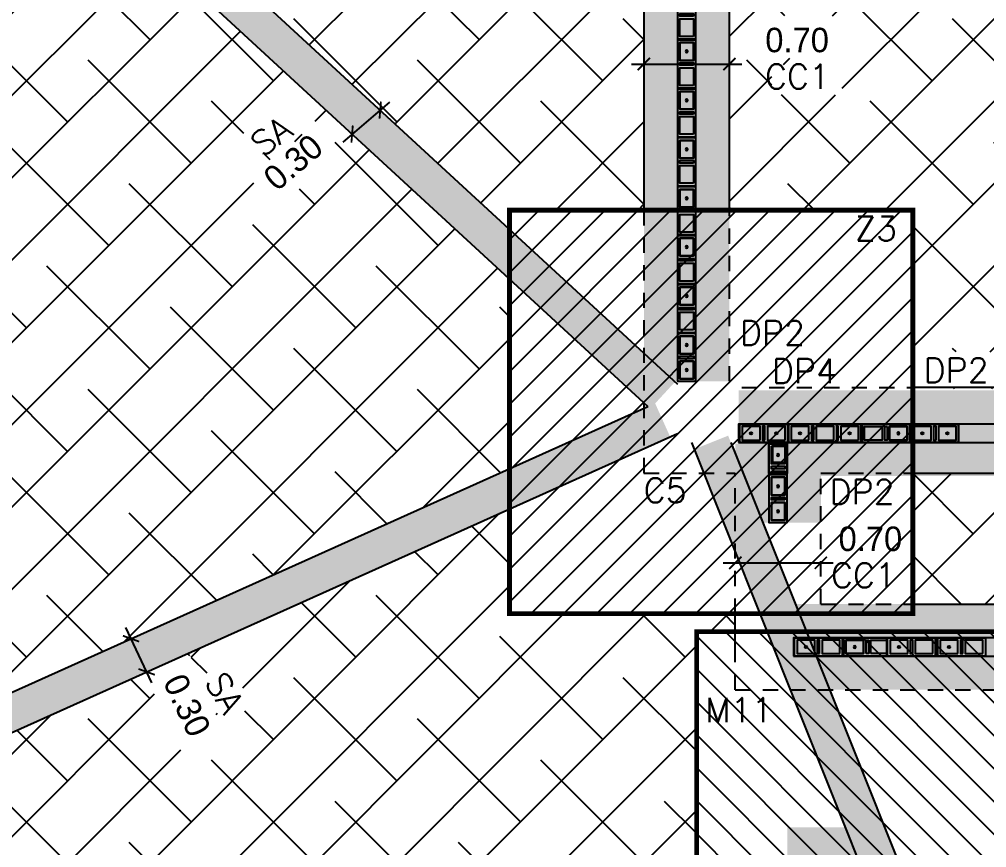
# Model space of a CAD drawing. Header units: metres. Extents: x -33.7 to 13.3, y -17.6 to 9.2.
# Drawn here: x -16.9 to -8.98, y -2.23 to 4.54 of the extents above; entities that cross this region are included whole.
import ezdxf
from ezdxf.enums import TextEntityAlignment as Align
from ezdxf.xclip import XClip

# ---------------------------------------------------------------- set-up
doc = ezdxf.new("R2010")
doc.units = ezdxf.units.M
doc.header["$XCLIPFRAME"] = 2
doc.linetypes.add('HIDDEN', pattern=[0.375, 0.25, -0.125])
for name, color, linetype in [('00', 8, 'Continuous'), ('COTAS', 1, 'Continuous'), ('Pin DP1 en Muro de 15cm', 3, 'Continuous'), ('Pin DP2 en Muro de 15cm', 31, 'Continuous'), ('Pin DP4 en Muro de 15cm', 5, 'Continuous'), ('Zapata Z3 de 3.30 x 3.30 x 0.55 m', 3, 'Continuous')]:
    doc.layers.add(name, color=color, linetype=linetype)
for name, color, linetype, transparency in [('Cimiento corrido CC1 de 0.70 x 0.25 m', 2, 'Continuous', 0.5), ('Cimiento corrido CC1 de 0.70 x 0.25 m (dentro de zapata)', 52, 'Continuous', 0.5), ('SOT Muro de 15cm', 1, 'Continuous', 0.5), ('SOT Muro de 15cm - Vano puerta', 42, 'Continuous', 0.5)]:
    doc.layers.add(name, color=color, linetype=linetype, transparency=transparency)
doc.styles.add('ROMANS', font='romans')
doc.styles.add('ROTULOS', font='GOTHIC.TTF')
doc.styles.get("Standard").update_dxf_attribs({"font": 'arial.ttf'})
doc.dimstyles.new('DIM_100_2', dxfattribs={"dimtxt": 0.2, "dimasz": 0.1, "dimexe": 0.1, "dimexo": 0.1, "dimgap": 0.15, "dimtad": 1, "dimdsep": 46, "dimtxsty": 'ROTULOS', "dimblk": 'ARCHTICK', "dimcen": 0.1, "dimdle": 0.1, "dimaunit": 1, "dimadec": 3, "dimazin": 3, "dimtfac": 1, "dimtix": 1, "dimtmove": 2, "dimatfit": 3, "dimldrblk": 'FLECHA', "dimfxl": 0.25, "dimtvp": 1, "dimtolj": 1, "dimlwd": -1, "dimlwe": -1})

# ---------------------------------------------------------------- blocks, each defined once
blk = doc.blocks.new('*U163')
for points in [[(-0.075, 0.4), (0.075, 0.4), (0.075, 0.01), (-0.075, 0.01)], [(0.055, 0.38), (-0.055, 0.38), (-0.055, 0.235), (0.055, 0.235)], [(0.055, 0.215), (-0.055, 0.215), (-0.055, 0.195), (0.055, 0.195)], [(0.055, 0.175), (-0.055, 0.175), (-0.055, 0.03), (0.055, 0.03)]]:
    blk.add_lwpolyline(points, close=True)
at = {"color": 251}
blk.add_lwpolyline([(-0.075, 0), (0.075, 0)], dxfattribs=at)
at = {"color": 3}
blk.add_circle((0, 0.1025), 0.00953, dxfattribs=at)
blk = doc.blocks.new('*U165')
for points in [[(-0.075, 0.4), (0.075, 0.4), (0.075, 0.01), (-0.075, 0.01)], [(0.055, 0.38), (-0.055, 0.38), (-0.055, 0.235), (0.055, 0.235)], [(0.055, 0.215), (-0.055, 0.215), (-0.055, 0.195), (0.055, 0.195)], [(0.055, 0.175), (-0.055, 0.175), (-0.055, 0.03), (0.055, 0.03)]]:
    blk.add_lwpolyline(points, close=True)
at = {"color": 3}
blk.add_circle((0, 0.3075), 0.00953, dxfattribs=at)
blk = doc.blocks.new('*U166')
for points in [[(-0.075, 0.4), (0.075, 0.4), (0.075, 0.01), (-0.075, 0.01)], [(0.055, 0.38), (-0.055, 0.38), (-0.055, 0.235), (0.055, 0.235)], [(0.055, 0.215), (-0.055, 0.215), (-0.055, 0.195), (0.055, 0.195)], [(0.055, 0.175), (-0.055, 0.175), (-0.055, 0.03), (0.055, 0.03)]]:
    blk.add_lwpolyline(points, close=True)
at = {"color": 251}
blk.add_lwpolyline([(-0.075, 0), (0.075, 0)], dxfattribs=at)
at = {"color": 3}
for centre in [(0, 0.3075), (0, 0.1025)]:
    blk.add_circle(centre, 0.00953, dxfattribs=at)
blk = doc.blocks.new('*U167')
for points in [[(-0.075, 0.4), (0.075, 0.4), (0.075, 0.01), (-0.075, 0.01)], [(0.055, 0.38), (-0.055, 0.38), (-0.055, 0.235), (0.055, 0.235)], [(0.055, 0.215), (-0.055, 0.215), (-0.055, 0.195), (0.055, 0.195)], [(0.055, 0.175), (-0.055, 0.175), (-0.055, 0.03), (0.055, 0.03)]]:
    blk.add_lwpolyline(points, close=True)
at = {"color": 251}
blk.add_lwpolyline([(-0.075, 0), (0.075, 0)], dxfattribs=at)
at = {"color": 3}
blk.add_circle((0, 0.1025), 0.00953, dxfattribs=at)
blk = doc.blocks.new('*U168')
for points in [[(-0.075, 0.4), (0.075, 0.4), (0.075, 0.21), (-0.075, 0.21)], [(0.055, 0.38), (-0.055, 0.38), (-0.055, 0.235), (0.055, 0.235)]]:
    blk.add_lwpolyline(points, close=True)
at = {"color": 251}
blk.add_lwpolyline([(-0.075, 0.2), (0.075, 0.2)], dxfattribs=at)
blk.add_lwpolyline([(0.055, 0.21), (0.055, 0.215), (-0.055, 0.215), (-0.055, 0.21)])
at = {"color": 3}
blk.add_circle((0, 0.3075), 0.00953, dxfattribs=at)
blk = doc.blocks.new('*U169')
for points in [[(-0.075, 0.4), (0.075, 0.4), (0.075, 0.01), (-0.075, 0.01)], [(0.055, 0.38), (-0.055, 0.38), (-0.055, 0.235), (0.055, 0.235)], [(0.055, 0.215), (-0.055, 0.215), (-0.055, 0.195), (0.055, 0.195)], [(0.055, 0.175), (-0.055, 0.175), (-0.055, 0.03), (0.055, 0.03)]]:
    blk.add_lwpolyline(points, close=True)
at = {"color": 251}
blk.add_lwpolyline([(-0.075, 0), (0.075, 0)], dxfattribs=at)
at = {"color": 3}
for centre in [(0, 0.3075), (0, 0.1025)]:
    blk.add_circle(centre, 0.00953, dxfattribs=at)
blk = doc.blocks.new('*U199')
for points in [[(-0.075, 0.4), (0.075, 0.4), (0.075, 0.01), (-0.075, 0.01)], [(0.055, 0.38), (-0.055, 0.38), (-0.055, 0.235), (0.055, 0.235)], [(0.055, 0.215), (-0.055, 0.215), (-0.055, 0.195), (0.055, 0.195)], [(0.055, 0.175), (-0.055, 0.175), (-0.055, 0.03), (0.055, 0.03)]]:
    blk.add_lwpolyline(points, close=True)
at = {"color": 251}
blk.add_lwpolyline([(-0.075, 0), (0.075, 0)], dxfattribs=at)
at = {"color": 3}
for centre in [(0, 0.3075), (0, 0.1025)]:
    blk.add_circle(centre, 0.00953, dxfattribs=at)
blk = doc.blocks.new('*U200')
for points in [[(-0.075, 0.4), (0.075, 0.4), (0.075, 0.01), (-0.075, 0.01)], [(0.055, 0.38), (-0.055, 0.38), (-0.055, 0.235), (0.055, 0.235)], [(0.055, 0.215), (-0.055, 0.215), (-0.055, 0.195), (0.055, 0.195)], [(0.055, 0.175), (-0.055, 0.175), (-0.055, 0.03), (0.055, 0.03)]]:
    blk.add_lwpolyline(points, close=True)
at = {"color": 3}
blk.add_circle((0, 0.3075), 0.00953, dxfattribs=at)
blk = doc.blocks.new('*U278')
for points in [[(-0.075, 0.4), (0.075, 0.4), (0.075, 0.01), (-0.075, 0.01)], [(0.055, 0.38), (-0.055, 0.38), (-0.055, 0.235), (0.055, 0.235)], [(0.055, 0.215), (-0.055, 0.215), (-0.055, 0.195), (0.055, 0.195)], [(0.055, 0.175), (-0.055, 0.175), (-0.055, 0.03), (0.055, 0.03)]]:
    blk.add_lwpolyline(points, close=True)
at = {"color": 251}
blk.add_lwpolyline([(-0.075, 0), (0.075, 0)], dxfattribs=at)
at = {"color": 3}
for centre in [(0, 0.3075), (0, 0.1025)]:
    blk.add_circle(centre, 0.00953, dxfattribs=at)
blk = doc.blocks.new('*U279')
for points in [[(-0.075, 0.4), (0.075, 0.4), (0.075, 0.01), (-0.075, 0.01)], [(0.055, 0.38), (-0.055, 0.38), (-0.055, 0.235), (0.055, 0.235)], [(0.055, 0.215), (-0.055, 0.215), (-0.055, 0.195), (0.055, 0.195)], [(0.055, 0.175), (-0.055, 0.175), (-0.055, 0.03), (0.055, 0.03)]]:
    blk.add_lwpolyline(points, close=True)
at = {"color": 251}
blk.add_lwpolyline([(-0.075, 0), (0.075, 0)], dxfattribs=at)
at = {"color": 3}
blk.add_circle((0, 0.1025), 0.00953, dxfattribs=at)
blk = doc.blocks.new('*U280')
for points in [[(-0.075, 0.4), (0.075, 0.4), (0.075, 0.01), (-0.075, 0.01)], [(0.055, 0.38), (-0.055, 0.38), (-0.055, 0.235), (0.055, 0.235)], [(0.055, 0.215), (-0.055, 0.215), (-0.055, 0.195), (0.055, 0.195)], [(0.055, 0.175), (-0.055, 0.175), (-0.055, 0.03), (0.055, 0.03)]]:
    blk.add_lwpolyline(points, close=True)
at = {"color": 251}
blk.add_lwpolyline([(-0.075, 0), (0.075, 0)], dxfattribs=at)
at = {"color": 3}
blk.add_circle((0, 0.1025), 0.00953, dxfattribs=at)
blk = doc.blocks.new('*U281')
for points in [[(-0.075, 0.4), (0.075, 0.4), (0.075, 0.01), (-0.075, 0.01)], [(0.055, 0.38), (-0.055, 0.38), (-0.055, 0.235), (0.055, 0.235)], [(0.055, 0.215), (-0.055, 0.215), (-0.055, 0.195), (0.055, 0.195)], [(0.055, 0.175), (-0.055, 0.175), (-0.055, 0.03), (0.055, 0.03)]]:
    blk.add_lwpolyline(points, close=True)
at = {"color": 251}
blk.add_lwpolyline([(-0.075, 0), (0.075, 0)], dxfattribs=at)
at = {"color": 3}
blk.add_circle((0, 0.1025), 0.00953, dxfattribs=at)
blk = doc.blocks.new('*U282')
for points in [[(-0.075, 0.4), (0.075, 0.4), (0.075, 0.01), (-0.075, 0.01)], [(0.055, 0.38), (-0.055, 0.38), (-0.055, 0.235), (0.055, 0.235)], [(0.055, 0.215), (-0.055, 0.215), (-0.055, 0.195), (0.055, 0.195)], [(0.055, 0.175), (-0.055, 0.175), (-0.055, 0.03), (0.055, 0.03)]]:
    blk.add_lwpolyline(points, close=True)
at = {"color": 251}
blk.add_lwpolyline([(-0.075, 0), (0.075, 0)], dxfattribs=at)
at = {"color": 3}
blk.add_circle((0, 0.1025), 0.00953, dxfattribs=at)
blk = doc.blocks.new('*U283')
for points in [[(-0.075, 0.4), (0.075, 0.4), (0.075, 0.01), (-0.075, 0.01)], [(0.055, 0.38), (-0.055, 0.38), (-0.055, 0.235), (0.055, 0.235)], [(0.055, 0.215), (-0.055, 0.215), (-0.055, 0.195), (0.055, 0.195)], [(0.055, 0.175), (-0.055, 0.175), (-0.055, 0.03), (0.055, 0.03)]]:
    blk.add_lwpolyline(points, close=True)
at = {"color": 251}
blk.add_lwpolyline([(-0.075, 0), (0.075, 0)], dxfattribs=at)
at = {"color": 3}
blk.add_circle((0, 0.1025), 0.00953, dxfattribs=at)
blk = doc.blocks.new('*U284')
for points in [[(-0.075, 0.4), (0.075, 0.4), (0.075, 0.01), (-0.075, 0.01)], [(0.055, 0.38), (-0.055, 0.38), (-0.055, 0.235), (0.055, 0.235)], [(0.055, 0.215), (-0.055, 0.215), (-0.055, 0.195), (0.055, 0.195)], [(0.055, 0.175), (-0.055, 0.175), (-0.055, 0.03), (0.055, 0.03)]]:
    blk.add_lwpolyline(points, close=True)
at = {"color": 251}
blk.add_lwpolyline([(-0.075, 0), (0.075, 0)], dxfattribs=at)
at = {"color": 3}
blk.add_circle((0, 0.1025), 0.00953, dxfattribs=at)
blk = doc.blocks.new('*U285')
for points in [[(-0.075, 0.4), (0.075, 0.4), (0.075, 0.01), (-0.075, 0.01)], [(0.055, 0.38), (-0.055, 0.38), (-0.055, 0.235), (0.055, 0.235)], [(0.055, 0.215), (-0.055, 0.215), (-0.055, 0.195), (0.055, 0.195)], [(0.055, 0.175), (-0.055, 0.175), (-0.055, 0.03), (0.055, 0.03)]]:
    blk.add_lwpolyline(points, close=True)
at = {"color": 251}
blk.add_lwpolyline([(-0.075, 0), (0.075, 0)], dxfattribs=at)
at = {"color": 3}
blk.add_circle((0, 0.1025), 0.00953, dxfattribs=at)
blk = doc.blocks.new('_ArchTick')
at = {"color": 0, "linetype": 'ByBlock', "lineweight": -2, "const_width": 0.15}
blk.add_lwpolyline([(-0.5, -0.5), (0.5, 0.5)], dxfattribs=at)
blk = doc.blocks.new('*D412')
at = {"layer": 'COTAS'}
for p, q in [((-11.886, 4.1783), (-10.986, 4.1783)), ((-11.786, 4.0783), (-11.786, 4.0783)), ((-11.086, 4.0783), (-11.086, 4.0783))]:
    blk.add_line(p, q, dxfattribs=at)
at = {"layer": 'Defpoints', "color": 0}
for p in [(-11.786, 4.1783), (-11.086, 4.1783), (-11.086, 4.1783)]:
    blk.add_point(p, dxfattribs=at)
at = {"layer": 'COTAS', "linetype": 'ByBlock', "xscale": 0.1, "yscale": 0.1, "zscale": 0.1, "rotation": 180}
blk.add_blockref('_ArchTick', (-11.786, 4.1783), dxfattribs=at)
at = {"layer": 'COTAS', "linetype": 'ByBlock', "xscale": 0.1, "yscale": 0.1, "zscale": 0.1}
blk.add_blockref('_ArchTick', (-11.086, 4.1783), dxfattribs=at)
at = {"layer": 'COTAS', "color": 1, "insert": (-10.5325, 4.3734), "char_height": 0.2, "attachment_point": 5, "style": 'ROTULOS'}
blk.add_mtext('\\A1;0.70', dxfattribs=at)
blk = doc.blocks.new('FLECHA')
h = blk.add_hatch(color=256)
edge = h.paths.add_edge_path()
edge.add_line((-0.76, -0.716), (-0.346, 0))
edge.add_line((-0.346, 0), (-0.76, 0.716))
edge.add_arc((-0.63, 0.791), 0.15, 30, 210, ccw=False)
edge.add_line((-0.5, 0.866), (0, 0))
edge.add_line((0, 0), (-0.5, -0.866))
edge.add_arc((-0.63, -0.791), 0.15, 150, 330, ccw=False)
blk.add_line((-0.346, 0), (-1.83, 0))
blk.add_lwpolyline([(-0.76, -0.716), (-0.346, 0), (-0.76, 0.716, -1), (-0.5, 0.866), (0, 0), (-0.5, -0.866, -1)], format="xyb", close=True)
blk = doc.blocks.new('*D420')
at = {"layer": 'COTAS'}
for p, q in [((-11.1382, 0.099), (-10.2382, 0.099)), ((-11.0382, -0.001), (-11.0382, -0.001)), ((-10.3382, -0.001), (-10.3382, -0.001))]:
    blk.add_line(p, q, dxfattribs=at)
at = {"layer": 'Defpoints', "color": 0}
for p in [(-11.0382, 0.099), (-10.3382, 0.099), (-10.3382, 0.099)]:
    blk.add_point(p, dxfattribs=at)
at = {"layer": 'COTAS', "linetype": 'ByBlock', "xscale": 0.1, "yscale": 0.1, "zscale": 0.1, "rotation": 180}
blk.add_blockref('_ArchTick', (-11.0382, 0.099), dxfattribs=at)
at = {"layer": 'COTAS', "linetype": 'ByBlock', "xscale": 0.1, "yscale": 0.1, "zscale": 0.1}
blk.add_blockref('_ArchTick', (-10.3382, 0.099), dxfattribs=at)
at = {"layer": 'COTAS', "color": 1, "insert": (-9.9329, 0.2941), "char_height": 0.2, "attachment_point": 5, "style": 'ROTULOS'}
blk.add_mtext('\\A1;0.70', dxfattribs=at)
blk = doc.blocks.new('*D433')
at = {"layer": 'COTAS'}
for p, q in [((-13.8667, 3.866), (-14.2491, 3.5404)), ((-13.878, 3.725), (-13.878, 3.725)), ((-14.1081, 3.5291), (-14.1081, 3.5291))]:
    blk.add_line(p, q, dxfattribs=at)
at = {"layer": 'Defpoints', "color": 0}
for p in [(-13.9429, 3.8012), (-14.1729, 3.6052), (-14.1729, 3.6052)]:
    blk.add_point(p, dxfattribs=at)
at = {"layer": 'COTAS', "linetype": 'ByBlock', "xscale": 0.1, "yscale": 0.1, "zscale": 0.1}
for p, rotation in [((-13.9429, 3.8012), 40.42019440413193), ((-14.1729, 3.6052), 220.4201944041319)]:
    blk.add_blockref('_ArchTick', p, dxfattribs=dict(at, rotation=rotation))
at = {"layer": 'COTAS', "color": 1, "insert": (-14.6546, 3.3744), "char_height": 0.2, "attachment_point": 5, "rotation": 40.42019, "style": 'ROTULOS'}
blk.add_mtext('\\A1;0.30', dxfattribs=at)
blk = doc.blocks.new('*D434')
at = {"layer": 'COTAS'}
for p, q in [((-15.8107, -0.8831), (-16.0241, -0.4309)), ((-16.0719, -0.564), (-16.0719, -0.564)), ((-15.9438, -0.8353), (-15.9438, -0.8353))]:
    blk.add_line(p, q, dxfattribs=at)
at = {"layer": 'Defpoints', "color": 0}
for p in [(-15.9814, -0.5213), (-15.9814, -0.5213), (-15.8534, -0.7927)]:
    blk.add_point(p, dxfattribs=at)
at = {"layer": 'COTAS', "linetype": 'ByBlock', "xscale": 0.1, "yscale": 0.1, "zscale": 0.1}
for p, rotation in [((-15.9814, -0.5213), 115.2632474127008), ((-15.8534, -0.7927), 295.2632474127008)]:
    blk.add_blockref('_ArchTick', p, dxfattribs=dict(at, rotation=rotation))
at = {"layer": 'COTAS', "color": 1, "insert": (-15.5239, -1.0662), "char_height": 0.2, "attachment_point": 5, "rotation": 295.26325, "style": 'ROTULOS'}
blk.add_mtext('\\A1;0.30', dxfattribs=at)
blk = doc.blocks.new('Pin DP1 en Muro de 15cm')
at = {"layer": 'Pin DP1 en Muro de 15cm'}
blk.add_hatch(color=256, dxfattribs=at).paths.add_polyline_path([(-33.1232, -13.3707), (-33.1497, -13.4775), (-33.0089, -13.5124), (-32.9825, -13.4056)])
blk.add_lwpolyline([(-33.1232, -13.3707), (-33.1497, -13.4775), (-33.0089, -13.5124), (-32.9825, -13.4056)], close=True, dxfattribs=at)
blk = doc.blocks.new('Pin DP2 en Muro de 15cm v2')
at = {"layer": 'Pin DP2 en Muro de 15cm'}
blk.add_hatch(color=256, dxfattribs=at).paths.add_polyline_path([(-10.031, 1.1034), (-10.031, 1.2134), (-10.176, 1.2134), (-10.176, 1.1034)])
blk.add_lwpolyline([(-10.031, 1.1034), (-10.031, 1.2134), (-10.176, 1.2134), (-10.176, 1.1034)], close=True, dxfattribs=at)
blk = doc.blocks.new('Pin DP2 en Muro de 15cm')
at = {"layer": 'Pin DP2 en Muro de 15cm'}
for points in [[(-25.6603, -7.5628), (-25.6867, -7.6695), (-25.546, -7.7044), (-25.5195, -7.5977)], [(-25.4613, -7.6121), (-25.4878, -7.7189), (-25.347, -7.7537), (-25.3205, -7.647)]]:
    blk.add_hatch(color=256, dxfattribs=at).paths.add_polyline_path(points)
for points in [[(-25.6603, -7.5628), (-25.6867, -7.6695), (-25.546, -7.7044), (-25.5195, -7.5977)], [(-25.4613, -7.6121), (-25.4878, -7.7189), (-25.347, -7.7537), (-25.3205, -7.647)]]:
    blk.add_lwpolyline(points, close=True, dxfattribs=at)
blk = doc.blocks.new('Pin DP4 en Muro de 15cm')
at = {"layer": 'Pin DP4 en Muro de 15cm'}
for points in [[(-5.1968, -0.6437), (-5.1968, -0.5337), (-5.3418, -0.5337), (-5.3418, -0.6437)], [(-4.9918, -0.6437), (-4.9918, -0.5337), (-5.1368, -0.5337), (-5.1368, -0.6437)], [(-4.7968, -0.6437), (-4.7968, -0.5337), (-4.9418, -0.5337), (-4.9418, -0.6437)], [(-5.0932, -0.6837), (-4.9832, -0.6837), (-4.9832, -0.8287), (-5.0932, -0.8287)]]:
    blk.add_hatch(color=256, dxfattribs=at).paths.add_polyline_path(points)
for points in [[(-5.1968, -0.6437), (-5.1968, -0.5337), (-5.3418, -0.5337), (-5.3418, -0.6437)], [(-4.9918, -0.6437), (-4.9918, -0.5337), (-5.1368, -0.5337), (-5.1368, -0.6437)], [(-4.7968, -0.6437), (-4.7968, -0.5337), (-4.9418, -0.5337), (-4.9418, -0.6437)], [(-5.0932, -0.6837), (-4.9832, -0.6837), (-4.9832, -0.8287), (-5.0932, -0.8287)]]:
    blk.add_lwpolyline(points, close=True, dxfattribs=at)
blk = doc.blocks.new('Zapata Z3 de 3.30 x 3.30 x 0.55 m')
at = {"layer": 'Zapata Z3 de 3.30 x 3.30 x 0.55 m'}
h = blk.add_hatch(dxfattribs=at)
h.set_pattern_fill('ANSI31', color=256, scale=0.06, style=0)
h.paths.add_polyline_path([(-1.65, -1.65), (1.65, -1.65), (1.65, 1.65), (-1.65, 1.65)])
at = {"layer": 'Zapata Z3 de 3.30 x 3.30 x 0.55 m', "const_width": 0.04}
blk.add_lwpolyline([(-1.65, -1.65), (1.65, -1.65), (1.65, 1.65), (-1.65, 1.65)], close=True, dxfattribs=at)
blk = doc.blocks.new('xMuro 15')
blk.add_hatch(color=256).paths.add_polyline_path([(0, -0.075), (1, -0.075), (1, 0.075), (0, 0.075)])
blk.add_lwpolyline([(0, -0.075), (1, -0.075), (1, 0.075), (0, 0.075)], close=True)
at = {"color": 250, "flags": 1}
for tag, p in [('ID', (0, -0.175)), ('TIPO', (0, -0.275)), ('ESPESOR', (0, -0.375)), ('LARGO', (0, -0.475)), ('ALTO', (0, -0.575)), ('AREA', (0, -0.675))]:
    blk.add_attdef(tag, p, '', height=0.08, dxfattribs=at)

msp = doc.modelspace()

# ---------------------------------------------------------------- hatches: boundary and pattern name
at = {"layer": '00'}
h = msp.add_hatch(dxfattribs=at)
h.set_pattern_fill('ANSI38', color=256, scale=0.15)
h.paths.add_polyline_path([(-4.6593, 0.8334), (-8.386, 0.8334), (-8.386, -0.2387), (-4.6593, -0.2387)])
h.paths.add_polyline_path([(-5.3507, 0.0369), (-4.7173, 0.0369), (-4.7173, -0.2631), (-5.3507, -0.2631)])
h.paths.add_polyline_path([(-8.1834, 0.8535), (-7.731, 0.8535), (-7.731, 0.5535), (-8.1834, 0.5535)])
h.paths.add_polyline_path([(-9.586, 0.8334), (-9.586, -0.2387), (-8.386, -0.2387), (-8.386, 0.8334)])
h.paths.add_polyline_path([(-8.386, 6.3702), (-8.386, 1.5334), (-4.6593, 1.5334), (-4.6593, 3.3291), (-2.586, 3.3291), (-2.586, 6.3702)])
h.paths.add_polyline_path([(-11.086, 6.3702), (-11.086, 2.9834), (-9.586, 2.9834), (-9.586, 1.5334), (-8.386, 1.5334), (-8.386, 6.3702)])
h.paths.add_polyline_path([(-9.5393, 1.8241), (-8.9155, 1.8241), (-8.9155, 1.5241), (-9.5393, 1.5241)])
h.paths.add_polyline_path([(-8.386, 6.3702), (-8.386, 7.7363), (-8.8848, 7.7363), (-9.2848, 7.7363), (-9.6848, 7.7363), (-10.0848, 7.7363), (-10.4848, 7.7363), (-10.611, 7.7363), (-10.8848, 7.7362), (-11.086, 7.7362), (-11.086, 6.3702)])
h.paths.add_polyline_path([(-3.182, 7.8863), (-3.182, 7.8663), (-3.182, 7.8364), (-3.182, 7.7563), (-3.182, 7.7363), (-3.372, 7.7363), (-3.372, 7.8364), (-3.7597, 7.8364), (-3.7597, 7.7363), (-3.986, 7.7363), (-3.986, 6.7363), (-4.686, 6.7363), (-4.686, 7.7363), (-4.9222, 7.7363), (-5.1122, 7.7363), (-5.3598, 7.7363), (-5.7598, 7.7363), (-6.1598, 7.7363), (-6.5598, 7.7363), (-6.9598, 7.7363), (-7.3598, 7.7363), (-7.586, 7.7362), (-7.586, 6.7363), (-8.286, 6.7363), (-8.286, 7.7363), (-8.386, 7.7363), (-8.386, 6.3702), (-2.586, 6.3702), (-2.586, 6.7363), (-2.936, 6.7363), (-2.936, 7.7363), (-3.172, 7.7363), (-3.172, 7.8364), (-3.172, 7.8863)], is_closed=False)
h.paths.add_polyline_path([(-2.586, 3.3291), (1.439, 3.3291), (1.439, 4.9451), (-2.011, 4.9451), (-2.011, 6.3702), (-2.586, 6.3702)])
h.paths.add_polyline_path([(-2.011, 7.7363), (-2.236, 7.7363), (-2.236, 6.7363), (-2.586, 6.7363), (-2.586, 6.3702), (-2.011, 6.3702)])
h.paths.add_polyline_path([(4.6574, 4.9302), (3.9462, 5.2268), (4.0571, 5.4926), (2.139, 6.2926), (2.139, 1.5084), (3.2303, 1.5084)])
h.paths.add_polyline_path([(10.1144, 2.8169), (9.7724, 2.9595), (9.9071, 3.2826), (6.4461, 4.726), (6.2536, 4.2645), (5.3035, 4.6608), (3.9158, 1.3334), (9.4957, 1.3334), (9.7777, 2.0095)])
h.paths.add_polyline_path([(8.7205, 1.6505), (9.3407, 1.3935), (9.1876, 1.024), (8.5673, 1.281)])
h.paths.add_polyline_path([(9.4957, 1.3334), (3.9158, 1.3334), (3.6968, 0.8084), (2.139, 0.8084), (2.139, -2.6637), (7.8287, -2.6637)])
h.paths.add_polyline_path([(7.0302, -2.4025), (7.6504, -2.6595), (7.4973, -3.029), (6.877, -2.772)])
h.paths.add_polyline_path([(8.6568, 1.3446), (9.1961, 1.0926), (9.0691, 0.8208), (8.5298, 1.0728)])
h.paths.add_polyline_path([(7.453, -3.5646), (7.8287, -2.6637), (2.139, -2.6637), (2.139, -3.1747), (3.0741, -3.5646)])
h.paths.add_polyline_path([(3.0741, -3.5646), (6.4622, -4.9777), (6.5969, -4.6546), (6.9389, -4.7973), (7.453, -3.5646)])
h.paths.add_polyline_path([(-5.3882, -2.6637), (-5.3882, -0.9387), (-8.0538, -0.9387), (-8.0538, -2.6637)])
h.paths.add_polyline_path([(-6.0368, -2.5157), (-5.5845, -2.5157), (-5.5845, -2.8157), (-6.0368, -2.8157)])
h.paths.add_polyline_path([(-11.386, -3.8953), (-11.386, -2.6637), (-11.386, -0.3166), (-12.886, -0.3166), (-12.886, 0.5401), (-15.8572, -0.7944), (-17.5814, -3.3881), (-14.0719, -5.7717), (-13.5557, -4.9952), (-12.557, -5.6591)])
h.paths.add_polyline_path([(-15.8572, -0.7944), (-17.6054, -1.5796), (-17.4593, -1.6767), (-18.2811, -2.9129), (-17.5814, -3.3881)])
h.paths.add_polyline_path([(-12.886, 1.3334), (-12.886, 2.4194), (-15.3829, 4.7202), (-17.9279, 4.7202), (-20.7334, 0.4997), (-17.9006, -1.3833), (-15.5456, -0.3256), (-14.4428, 1.3334)])
h.paths.add_polyline_path([(-11.786, 2.9834), (-12.886, 2.9834), (-12.886, 2.8274), (-15.36, 5.107), (-15.36, 5.5139), (-11.786, 5.5139), (-11.786, 2.9834)])
h.paths.add_polyline_path([(-23.2556, 0.1331), (-23.1743, 0.079), (-22.2323, 1.4961), (-20.9832, 0.6658), (-18.2881, 4.7202), (-18.66, 4.7202), (-18.66, 7.0363)])
h.paths.add_polyline_path([(-15.36, 7.0363), (-15.36, 6.3702), (-11.786, 6.3702), (-11.786, 7.0363)])
h.paths.add_polyline_path([(-14.9493, 6.5059), (-14.4969, 6.5059), (-14.4969, 6.2059), (-14.9493, 6.2059)])
h.paths.add_polyline_path([(-13.402, 7.054), (-12.7307, 7.0389), (-12.7397, 6.639), (-13.411, 6.6541)])
h.paths.add_polyline_path([(-11.736, 6.2139), (-11.736, 6.3702), (-15.36, 6.3702), (-15.36, 6.2139)])
h.paths.add_polyline_path([(-22.706, -7.3169), (-22.4748, -6.3262), (-20.6318, -6.7465), (-19.9949, -3.9537), (-22.5603, -2.2485), (-24.2496, -4.7898), (-23.3334, -5.3988), (-24.0254, -6.4398)])
h.paths.add_polyline_path([(-25.7636, -7.053), (-25.6242, -7.0875), (-25.9129, -8.2523), (-23.5743, -8.8319), (-23.4877, -8.4824), (-23.4397, -8.2471), (-23.8182, -8.1533), (-24.2016, -8.0582), (-24.5899, -7.962), (-24.9781, -7.8658), (-25.3664, -7.7696), (-25.7449, -7.6757), (-25.7088, -7.5301), (-25.3206, -7.6264), (-24.9323, -7.7226), (-24.5441, -7.8188), (-24.1558, -7.9151), (-23.7821, -8.0077), (-23.3939, -8.1039), (-23.2483, -8.14), (-23.3445, -8.5282), (-23.4287, -8.868), (-23.0877, -8.9525), (-22.706, -7.3169), (-24.0254, -6.4398), (-24.7173, -7.4808), (-25.6392, -6.868)])
h.paths.add_polyline_path([(-19.3284, -9.3819), (-18.7609, -9.7591), (-16.3508, -6.1334), (-13.937, -7.7379), (-13.7738, -7.492), (-14.7736, -6.8274), (-14.238, -6.0216), (-17.7475, -3.638), (-19.9216, -6.9085), (-18.797, -7.165)])
h.paths.add_polyline_path([(-19.7546, -10.8089), (-19.5492, -10.945), (-18.927, -10.009), (-19.4029, -9.6926), (-19.6751, -10.8286)])
h.paths.add_polyline_path([(-18.6973, -16.0499), (-18.2664, -14.311), (-20.7079, -12.6881), (-19.7152, -11.1948), (-20.6224, -10.5938), (-20.8884, -10.5278), (-21.2767, -10.4316), (-21.6649, -10.3354), (-22.0532, -10.2391), (-22.124, -10.2216), (-24.9656, -14.4963)])
h.paths.add_polyline_path([(-24.9656, -14.4963), (-22.124, -10.2216), (-22.4414, -10.1429), (-22.8297, -10.0467), (-23.218, -9.9505), (-23.6062, -9.8542), (-23.9945, -9.758), (-24.3827, -9.6618), (-24.771, -9.5655), (-25.1592, -9.4693), (-25.5475, -9.3731), (-25.9357, -9.2769), (-26.1534, -9.2229), (-26.324, -9.1806), (-26.7122, -9.0844), (-27.1005, -8.9882), (-27.2036, -8.9626), (-30.0452, -13.2373), (-25.6764, -14.3201)])
h.paths.add_polyline_path([(-22.1972, -9.4099), (-21.5063, -9.5712), (-21.5972, -9.9607), (-22.2881, -9.7994)])
h.paths.add_polyline_path([(-27.2036, -8.9626), (-27.4887, -8.8919), (-27.877, -8.7957), (-28.2652, -8.6995), (-28.2888, -8.6936), (-28.6535, -8.6032), (-29.032, -8.5094), (-29.1026, -8.4919), (-31.9442, -12.7666), (-30.0452, -13.2373)])
h.paths.add_polyline_path([(-29.6289, -8.3615), (-29.6974, -8.3445), (-29.733, -8.3357), (-30.0423, -8.259), (-33.4182, -12.4013), (-31.9442, -12.7666), (-29.1026, -8.4919), (-29.2503, -8.4553)])
h.paths.add_polyline_path([(-27.3143, -6.1019), (-26.9261, -6.1982), (-26.5378, -6.2944), (-26.4809, -6.3085), (-26.7993, -6.0969), (-26.1073, -5.0559), (-26.5251, -4.7781), (-27.3934, -6.0824), (-27.3241, -6.0995)], is_closed=False)
h.paths.add_polyline_path([(-26.1838, -6.5367), (-26.1924, -6.5713), (-26.338, -6.5352), (-26.3294, -6.5006), (-26.5836, -6.4376), (-26.9719, -6.3414), (-27.3601, -6.2451), (-27.4817, -6.215), (-27.7172, -6.5687), (-26.0735, -6.9761), (-25.889, -6.702), (-26.1102, -6.5549)])
h.paths.add_polyline_path([(-27.7888, -6.6763), (-28.4237, -7.6299), (-28.0482, -7.723)])
h.paths.add_polyline_path([(-23.1743, 0.079), (-23.2556, 0.1331), (-26.5251, -4.7781), (-26.1073, -5.0559), (-25.4153, -4.0149), (-24.4994, -4.6237), (-22.8101, -2.0824), (-24.0592, -1.2521)])
h.paths.add_polyline_path([(-14.4428, 1.3334), (-15.5456, -0.3256), (-12.886, 0.8689), (-12.886, 1.3334)])
h.paths.add_polyline_path([(-11.0382, -0.4636), (-11.0382, -0.3166), (-11.386, -0.3166), (-11.386, -2.6637), (-11.3538, -2.6637), (-11.3538, -0.4636)])
h.paths.add_polyline_path([(-19.9216, -6.9085), (-17.7475, -3.638), (-18.4471, -3.1628), (-19.2861, -4.4249), (-19.7277, -4.1314), (-20.3393, -6.8132)])
h.paths.add_polyline_path([(2.1518, -2.8988), (2.7756, -2.8988), (2.7756, -3.1988), (2.1518, -3.1988)])
h.paths.add_polyline_path([(-20.7446, -3.7304), (-20.0476, -3.8632), (-20.1225, -4.2561), (-20.8195, -4.1233)])
h.paths.add_polyline_path([(-25.755, -7.6631), (-25.1515, -7.8209), (-25.2273, -8.1111), (-25.8309, -7.9534)])
h.paths.add_polyline_path([(-19.2987, -9.1554), (-19.0535, -8.8097), (-18.8088, -8.9833), (-19.054, -9.329)])
h.paths.add_polyline_path([(-20.9886, -10.5251), (-20.5588, -10.6317), (-20.631, -10.9229), (-21.0608, -10.8163)])
h.paths.add_polyline_path([(-25.441, -14.4093), (-25.2795, -13.7576), (-24.8912, -13.8538), (-25.0527, -14.5055)])
h.paths.add_polyline_path([(-25.6505, -14.3528), (-25.5225, -13.7715), (-25.2295, -13.8361), (-25.3575, -14.4174)])
h.paths.add_polyline_path([(-19.8576, -6.0936), (-19.4643, -5.503), (-19.1314, -5.7247), (-19.5246, -6.3153)])
h.paths.add_polyline_path([(-2.011, 6.6254), (-2.0963, 6.6254), (-2.0963, 6.9254), (-2.011, 6.9254)], flags=16)
h.paths.add_polyline_path([(-2.011, 6.8147), (-2.1595, 6.8147), (-2.1595, 7.2147), (-2.011, 7.2147)], flags=16)
h.paths.add_polyline_path([(-7.1504, 0.8049), (-6.441, 0.789), (-6.45, 0.3891), (-7.1594, 0.4051)], flags=16)
h.paths.add_polyline_path([(-7.1232, 0.4867), (-6.547, 0.4867), (-6.547, 0.1867), (-7.1232, 0.1867)], flags=16)
h.paths.add_polyline_path([(-6.0487, -0.1365), (-6.0487, 0.5635), (-5.6487, 0.5635), (-5.6487, -0.1365)], flags=16)
h.paths.add_polyline_path([(-11.0246, 6.0206), (-10.3913, 6.0206), (-10.3913, 5.7206), (-11.0246, 5.7206)], flags=16)
h.paths.add_polyline_path([(-10.7401, 4.2263), (-10.1639, 4.2263), (-10.1639, 3.9263), (-10.7401, 3.9263)], flags=16)
h.paths.add_polyline_path([(-10.8373, 4.5734), (-10.1277, 4.5734), (-10.1277, 4.1734), (-10.8373, 4.1734)], flags=16)
h.paths.add_polyline_path([(-8.9728, 6.9005), (-8.9728, 7.572), (-8.5728, 7.572), (-8.5728, 6.9005)], flags=16)
h.paths.add_polyline_path([(-10.0971, 7.638), (-9.4258, 7.6229), (-9.4348, 7.223), (-10.1061, 7.2381)], flags=16)
h.paths.add_polyline_path([(-10.0218, 7.3154), (-9.4265, 7.3154), (-9.4265, 7.0154), (-10.0218, 7.0154)], flags=16)
h.paths.add_polyline_path([(-10.8373, 7.0355), (-10.1277, 7.0355), (-10.1277, 6.6355), (-10.8373, 6.6355)], flags=16)
h.paths.add_polyline_path([(-10.7401, 6.6884), (-10.1639, 6.6884), (-10.1639, 6.3884), (-10.7401, 6.3884)], flags=16)
h.paths.add_polyline_path([(-5.3728, 6.9005), (-5.3728, 7.572), (-4.9728, 7.572), (-4.9728, 6.9005)], flags=16)
h.paths.add_polyline_path([(-6.3245, 7.3651), (-5.7292, 7.3651), (-5.7292, 7.0651), (-6.3245, 7.0651)], flags=16)
h.paths.add_polyline_path([(-6.3998, 7.638), (-5.7285, 7.6229), (-5.7375, 7.223), (-6.4088, 7.2381)], flags=16)
h.paths.add_polyline_path([(-3.7873, 7.2147), (-3.0777, 7.2147), (-3.0777, 6.8147), (-3.7873, 6.8147)], flags=16)
h.paths.add_polyline_path([(-7.2901, 6.8676), (-6.7139, 6.8676), (-6.7139, 6.5676), (-7.2901, 6.5676)], flags=16)
h.paths.add_polyline_path([(-7.3873, 7.2147), (-6.6777, 7.2147), (-6.6777, 6.8147), (-7.3873, 6.8147)], flags=16)
h.paths.add_polyline_path([(-1.8399, 4.034), (-1.1304, 4.034), (-1.1304, 3.634), (-1.8399, 3.634)], flags=16)
h.paths.add_polyline_path([(0.4157, 4.2451), (0.9919, 4.2451), (0.9919, 3.9451), (0.4157, 3.9451)], flags=16)
h.paths.add_polyline_path([(0.3231, 4.5921), (1.0326, 4.5921), (1.0326, 4.1921), (0.3231, 4.1921)], flags=16)
h.paths.add_polyline_path([(3.3137, 4.5875), (3.9633, 4.302), (3.8023, 3.9358), (3.1528, 4.2213)], flags=16)
h.paths.add_polyline_path([(3.2297, 4.2453), (3.7572, 4.0135), (3.6365, 3.7389), (3.109, 3.9707)], flags=16)
h.paths.add_polyline_path([(2.1466, -0.3731), (2.7704, -0.3731), (2.7704, -0.6731), (2.1466, -0.6731)], flags=16)
h.paths.add_polyline_path([(3.1299, 0.6767), (3.7728, 0.6767), (3.7728, 0.3767), (3.1299, 0.3767)], flags=16)
h.paths.add_polyline_path([(6.9665, -2.7084), (7.5058, -2.9604), (7.3788, -3.2322), (6.8395, -2.9801)], flags=16)
h.paths.add_polyline_path([(-7.9718, -0.9672), (-7.2625, -0.9832), (-7.2715, -1.3831), (-7.9809, -1.3671)], flags=16)
h.paths.add_polyline_path([(-7.9447, -1.2855), (-7.3685, -1.2855), (-7.3685, -1.5855), (-7.9447, -1.5855)], flags=16)
h.paths.add_polyline_path([(-16.0534, -4.1835), (-15.8082, -3.8378), (-15.5635, -4.0114), (-15.8087, -4.3571)], flags=16)
h.paths.add_polyline_path([(-15.882, -4.4089), (-15.4893, -3.818), (-15.1561, -4.0394), (-15.5489, -4.6303)], flags=16)
h.paths.add_polyline_path([(-15.4944, -0.66), (-15.1916, -1.3017), (-15.5533, -1.4724), (-15.8562, -0.8307)], flags=16)
h.paths.add_polyline_path([(-15.1916, -0.7068), (-14.9795, -1.0737), (-15.2392, -1.2238), (-15.4513, -0.8569)], flags=16)
h.paths.add_polyline_path([(-12.4951, -4.0567), (-11.9374, -4.4306), (-12.1602, -4.7628), (-12.7178, -4.3889)], flags=16)
h.paths.add_polyline_path([(-12.6176, -4.3441), (-12.1384, -4.6972), (-12.3163, -4.9387), (-12.7955, -4.5856)], flags=16)
h.paths.add_polyline_path([(-18.1856, -2.8372), (-17.7928, -2.2463), (-17.4597, -2.4677), (-17.8524, -3.0586)], flags=16)
h.paths.add_polyline_path([(-19.6813, 0.7981), (-19.0904, 0.4053), (-19.3118, 0.0722), (-19.9027, 0.465)], flags=16)
h.paths.add_polyline_path([(-15.0925, 3.5852), (-14.7506, 3.8357), (-14.5733, 3.5937), (-14.9152, 3.3432)], flags=16)
h.paths.add_polyline_path([(-19.1626, 2.6531), (-18.5717, 2.2604), (-18.7931, 1.9272), (-19.384, 2.32)], flags=16)
h.paths.add_polyline_path([(-18.8699, 2.7271), (-18.5287, 2.4757), (-18.7067, 2.2342), (-19.0479, 2.4856)], flags=16)
h.paths.add_polyline_path([(-15.0544, 3.2966), (-14.5142, 3.7567), (-14.2549, 3.4521), (-14.795, 2.9921)], flags=16)
h.paths.add_polyline_path([(-15.3473, 5.5061), (-14.7235, 5.5061), (-14.7235, 5.2061), (-15.3473, 5.2061)], flags=16)
h.paths.add_polyline_path([(-13.6656, 5.4855), (-12.9562, 5.4695), (-12.9653, 5.0696), (-13.6746, 5.0856)], flags=16)
h.paths.add_polyline_path([(-13.6384, 5.1672), (-13.0622, 5.1672), (-13.0622, 4.8672), (-13.6384, 4.8672)], flags=16)
h.paths.add_polyline_path([(-20.9408, 3.2934), (-20.4616, 2.9403), (-20.6396, 2.6988), (-21.1188, 3.0519)], flags=16)
h.paths.add_polyline_path([(-20.8113, 3.603), (-20.2521, 3.2313), (-20.4736, 2.8982), (-21.0327, 3.2699)], flags=16)
h.paths.add_polyline_path([(-13.3383, 6.7373), (-12.7431, 6.7373), (-12.7431, 6.4373), (-13.3383, 6.4373)], flags=16)
h.paths.add_polyline_path([(-20.6692, -4.0667), (-20.2504, -4.1315), (-20.2962, -4.4279), (-20.7151, -4.3632)], flags=16)
h.paths.add_polyline_path([(-22.9334, -3.0194), (-22.3425, -3.4122), (-22.5639, -3.7453), (-23.1548, -3.3525)], flags=16)
h.paths.add_polyline_path([(-22.6407, -2.9454), (-22.2996, -3.1968), (-22.4775, -3.4384), (-22.8187, -3.187)], flags=16)
h.paths.add_polyline_path([(-23.6003, -7.6928), (-22.9968, -7.8506), (-23.0727, -8.1408), (-23.6762, -7.983)], flags=16)
h.paths.add_polyline_path([(-19.1273, -9.3808), (-18.7346, -8.7899), (-18.4014, -9.0114), (-18.7942, -9.6023)], flags=16)
h.paths.add_polyline_path([(-19.2282, -15.1266), (-18.6685, -15.3293), (-18.7707, -15.6113), (-19.3304, -15.4087)], flags=16)
h.paths.add_polyline_path([(-21.7032, -10.3271), (-21.0997, -10.4849), (-21.1756, -10.7752), (-21.7791, -10.6174)], flags=16)
h.paths.add_polyline_path([(-19.1764, -14.8285), (-18.5329, -15.0204), (-18.6472, -15.4037), (-19.2907, -15.2119)], flags=16)
h.paths.add_polyline_path([(-24.6976, -2.4015), (-24.2184, -2.7546), (-24.3963, -2.9961), (-24.8755, -2.643)], flags=16)
h.paths.add_polyline_path([(-24.8921, -2.5383), (-24.3329, -2.91), (-24.5543, -3.2432), (-25.1135, -2.8715)], flags=16)
h.paths.add_polyline_path([(8.1076, 3.5617), (8.6525, 3.3222), (8.5318, 3.0475), (7.9869, 3.287)], flags=16)
h.paths.add_polyline_path([(8.2853, 3.9202), (8.8214, 3.6702), (8.6481, 3.2986), (8.112, 3.5486)], flags=16)
h.paths.add_polyline_path([(2.8707, 5.5518), (3.4156, 5.3122), (3.2949, 5.0376), (2.75, 5.2771)], flags=24)
h.paths.add_polyline_path([(3.1058, 5.8643), (3.618, 5.5686), (3.413, 5.2135), (2.9008, 5.5092)], flags=24)

# ---------------------------------------------------------------- linework, layer by layer
msp.add_line((-11.086, 2.9834), (-11.086, 7.8364), dxfattribs=at)
for points, const_width in [([(-11.436, 2.9994), (-11.436, 7.7263)], 0.7), ([(-16.8026, 6.2322), (-11.6329, 1.4687)], 0.3), ([(-11.436, 1.5834), (-11.436, 2.9795)], 0.7), ([(-11.001, 1.1584), (-9.601, 1.1584)], 0.7), ([(-9.581, 1.1584), (-4.661, 1.1584)], 0.7), ([(-19.316, -2.1835), (-11.6329, 1.2674)], 0.3), ([(-10.6882, 0.4284), (-10.6882, 1.0734)], 0.7), ([(-11.236, 1.0834), (-9.7872, -2.5416)], 0.3), ([(-10.5532, -0.5887), (-8.0591, -0.5887)], 0.7), ([(-10.6132, -2.4137), (-9.9614, -2.4137)], 0.7)]:
    msp.add_lwpolyline(points, dxfattribs=dict(at, const_width=const_width))
for points in [[(-16.7185, 6.3587), (-11.511, 1.5604)], [(-16.8867, 6.1058), (-11.7547, 1.377)], [(-15.36, 5.5139), (-15.36, 5.5139), (-11.786, 5.5139), (-11.786, 2.9834)], [(-11.461, 2.9834), (-12.886, 2.9834), (-12.886, 2.8274)], [(-9.586, 1.2584), (-9.586, 2.9834), (-11.311, 2.9834)], [(-12.886, 2.4194), (-12.886, 0.8689)], [(-4.5093, 1.5334), (-9.586, 1.5334)], [(-19.4637, -2.0854), (-11.7547, 1.377)], [(-19.1684, -2.2816), (-11.511, 1.1577)], [(-10.5149, -0.3166), (-9.586, -0.3166), (-9.586, 1.1084)], [(-11.3976, 1.0834), (-9.9376, -2.5694)], [(-11.0745, 1.0834), (-9.6367, -2.5137)], [(-9.586, 0.8334), (-4.5093, 0.8334)], [(-12.886, 0.5401), (-12.886, -0.3166), (-10.838, -0.3166)], [(-9.586, -0.2387), (-4.5093, -0.2387)], [(-11.0382, -0.6136), (-11.0382, -0.3166)], [(-8.0538, -3.7636), (-11.3538, -3.7636), (-11.3538, -0.4636), (-8.0538, -0.4636)]]:
    msp.add_lwpolyline(points, dxfattribs=at)
at = {"layer": '00', "linetype": 'HIDDEN', "ltscale": 0.5}
for points in [[(-11.786, 2.9834), (-11.786, 0.8334), (-11.0382, 0.8334)], [(-11.086, 1.5834), (-11.086, 2.9834)], [(-10.986, 1.5334), (-9.586, 1.5334)], [(-11.0382, -0.3166), (-11.0382, 0.8334)], [(-10.3382, 0.8334), (-9.586, 0.8334)], [(-10.3382, -0.2387), (-10.3382, 0.8334)], [(-10.3382, -0.2387), (-9.586, -0.2387)], [(-11.0382, -0.9387), (-11.0382, -0.6136)], [(-11.0382, -0.9387), (-8.0538, -0.9387)]]:
    msp.add_lwpolyline(points, dxfattribs=at)
at = {"layer": 'Cimiento corrido CC1 de 0.70 x 0.25 m', "const_width": 0.7}
for points in [[(-11.436, 2.9834), (-11.436, 8.1852)], [(-9.586, 1.1584), (-4.661, 1.1584)]]:
    msp.add_lwpolyline(points, dxfattribs=at)
at = {"layer": 'Cimiento corrido CC1 de 0.70 x 0.25 m (dentro de zapata)', "const_width": 0.7}
for points in [[(-11.436, 1.5834), (-11.436, 2.9834)], [(-11.011, 1.1584), (-9.586, 1.1584)], [(-10.6882, 0.4284), (-10.6882, 0.8084)], [(-10.5632, -0.5887), (-8.0538, -0.5887)]]:
    msp.add_lwpolyline(points, dxfattribs=at)

# ---------------------------------------------------------------- block references
at = {"layer": '00', "xscale": -1, "rotation": 180}
for name, p in [('*U285', (-11.436, 4.7834)), ('*U284', (-11.436, 4.3834)), ('*U283', (-11.436, 3.9834)), ('*U282', (-11.436, 3.5834)), ('*U281', (-11.436, 3.1834)), ('*U280', (-11.436, 2.7834)), ('*U279', (-11.436, 2.3834)), ('*U278', (-11.436, 1.9834)), ('*U199', (-10.6882, 0.8284))]:
    msp.add_blockref(name, p, dxfattribs=at)
at = {"layer": '00'}
for name, p, rotation in [('Pin DP1 en Muro de 15cm', (-32.4376, 33.1422), 103.9203919791916), ('Pin DP1 en Muro de 15cm', (-32.4376, 32.7422), 103.9203919791916), ('Pin DP1 en Muro de 15cm', (-32.4376, 32.3422), 103.9203919791916), ('Pin DP1 en Muro de 15cm', (-32.4376, 31.9422), 103.9203919791916), ('Zapata Z3 de 3.30 x 3.30 x 0.55 m', (-11.236, 1.3334), 180.0000198478428), ('Pin DP1 en Muro de 15cm', (-32.4376, 31.5422), 103.9203919791916), ('Pin DP1 en Muro de 15cm', (-32.4376, 31.1422), 103.9203919791916), ('Pin DP2 en Muro de 15cm', (-25.0049, 24.6906), 103.9203919791916), ('Pin DP2 en Muro de 15cm', (13.5062, 14.7272), 13.92041070315994), ('*U166', (-11.011, 1.1584), 270.0000000000002), ('*U167', (-10.611, 1.1584), 270.0000000000002), ('*U168', (-10.411, 1.1584), 270.0000000000002), ('Pin DP1 en Muro de 15cm', (-38.5648, -19.8432), 193.9204305510028), ('*U169', (-9.611, 1.1584), 270.0000000000002), ('Pin DP2 en Muro de 15cm', (2.8807, -22.2889), 283.9204118270344), ('Zapata Z3 de 3.30 x 3.30 x 0.55 m', (-9.7038, -2.1136), 270.0000011238745), ('*U163', (-10.5632, -0.5887), 270.0000000000002), ('Pin DP1 en Muro de 15cm', (-39.322, -21.5904), 193.9204305510028), ('Pin DP1 en Muro de 15cm', (18.8006, 20.4129), 13.92041070315994), ('*U163', (-9.8018, -0.5887), 270.0000000000002), ('Pin DP1 en Muro de 15cm', (-38.5606, -21.5904), 193.9204305510028), ('*U163', (-9.3918, -0.5887), 270.0000000000002), ('Pin DP1 en Muro de 15cm', (-38.1506, -21.5904), 193.9204305510028)]:
    msp.add_blockref(name, p, dxfattribs=dict(at, rotation=rotation))
for name, p in [('Pin DP4 en Muro de 15cm', (-5.6392, 1.7471)), ('Pin DP2 en Muro de 15cm v2', (0, 0))]:
    msp.add_blockref(name, p, dxfattribs=at)
ref = msp.add_blockref('*U165', (-10.011, 1.1584), dxfattribs=dict(at, xscale=-1, rotation=269.9999999999999))
XClip(ref).set_block_clipping_path([(-0.0749999999, 0.0000000096), (0.0750000001, 0.4)])
ref = msp.add_blockref('*U200', (-10.6882, 0.6734), dxfattribs=dict(at, xscale=-1))
XClip(ref).set_block_clipping_path([(-0.0749999999, 0.155), (0.0749999971, 0.4)])
ref = msp.add_blockref('*U165', (-9.7532, -0.5887), dxfattribs=dict(at, xscale=-1, rotation=89.9999999999999))
XClip(ref).set_block_clipping_path([(-0.0749999999, 0.0486145544), (0.0749999999, 0.4)])
at = {"layer": 'SOT Muro de 15cm', "rotation": 90}
for p, xscale in [((-11.436, 1.5834), 6.152867362865748), ((-10.6882, 0.4284), 0.6550000008110468)]:
    msp.add_blockref('xMuro 15', p, dxfattribs=dict(at, xscale=xscale))
at = {"layer": 'SOT Muro de 15cm'}
for p, xscale in [((-11.011, 1.1584), 1.799999990398005), ((-10.5632, -0.5887), 6.39138544558708)]:
    msp.add_blockref('xMuro 15', p, dxfattribs=dict(at, xscale=xscale))
at = {"layer": 'SOT Muro de 15cm - Vano puerta', "xscale": 0.9000000000000252}
msp.add_blockref('xMuro 15', (-9.211, 1.1584), dxfattribs=at)

# ---------------------------------------------------------------- texts
at = {"layer": '00', "style": 'ROMANS'}
for s, p in [('CC1', (-10.2639, 3.9763)), ('Z3', (-9.7149, 2.7324)), ('DP2', (-10.4681, 1.8794)), ('DP4', (-10.2059, 1.5679)), ('DP2', (-8.9655, 1.5741)), ('C5', (-11.4353, 0.5916)), ('DP2', (-9.7353, 0.5801)), ('CC1', (-9.7236, -0.103)), ('M11', (-10.7342, -1.205))]:
    msp.add_text(s, height=0.2, dxfattribs=at).set_placement(p, align=Align.RIGHT)
for rotation, p in [(36.22868, (-14.6432, 3.6045)), (300.0241, (-15.221, -1.1555))]:
    msp.add_text('SA', height=0.2, rotation=rotation, dxfattribs=at).set_placement(p, align=Align.RIGHT)

# ---------------------------------------------------------------- dimensions: what is measured, and where the dimension line sits
at = {"layer": '00'}
for base, p1, p2, angle, picture, middle in [((-11.086, 4.1783), (-11.786, 4.1783), (-11.086, 4.1783), 0, '*D412', (-10.5325, 4.3734)), ((-14.1729, 3.6052), (-13.9429, 3.8012), (-14.1729, 3.6052), 220.42019, '*D433', (-14.6546, 3.3744)), ((-10.3382, 0.099), (-11.0382, 0.099), (-10.3382, 0.099), 0, '*D420', (-9.9329, 0.2941)), ((-15.9814, -0.5213), (-15.8534, -0.7927), (-15.9814, -0.5213), 115.26325, '*D434', (-15.5239, -1.0662))]:
    dim = msp.add_linear_dim(base=base, p1=p1, p2=p2, angle=angle, dimstyle='DIM_100_2', dxfattribs=at)
    dim.commit()
    dim.dimension.update_dxf_attribs({"geometry": picture, "text_midpoint": middle, "dimtype": 161})

doc.saveas('drawing.dxf')
